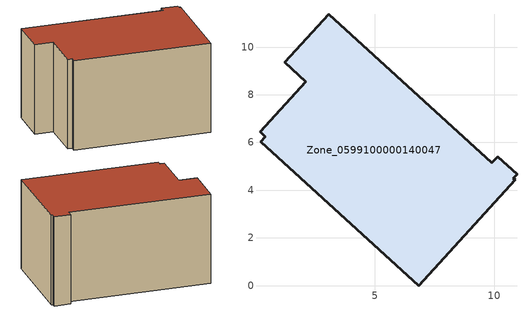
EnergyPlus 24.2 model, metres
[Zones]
Zone_0599100000140047
 floor ground (C_G): 9.91,5.14 10.16,5.41 10.96,4.67 10.8,4.51 10.89,4.43 6.84,0 0.23,6.04 0.41,6.25 0.19,6.44 2.11,8.55 1.22,9.36 3.06,11.37 z0
 wall outside (C_F): 3.06,11.37 1.22,9.36 2.11,8.55 0.19,6.44 0.41,6.25 0.23,6.04 6.84,0 10.89,4.43 10.8,4.51 10.96,4.67 10.16,5.41 9.91,5.14 3.06,11.37 z0:6.03
 roof outside (C_R): 10.16,5.41 9.91,5.14 3.06,11.37 1.22,9.36 2.11,8.55 0.19,6.44 0.41,6.25 0.23,6.04 6.84,0 10.89,4.43 10.8,4.51 10.96,4.67 z6.03
[BUILDING]
Pand.0599100000140047: North Axis=0; Terrain=City; Loads Convergence Tolerance Value=0.04; Temperature Convergence Tolerance Value=0.4; Solar Distribution=FullExterior; Maximum Number of Warmup Days=25; Minimum Number of Warmup Days=1
[Site:Location]
Rotterdam.The.Hague.AP_ZH_NLD Design_Conditions: Latitude=51.96; Longitude=4.45; Time Zone=1; Elevation=-4.5
[SITE:GROUNDTEMPERATURE:BUILDINGSURFACE]
18, 18, 18, 18, 18, 18, 18, 18, 18, 18, 18, 18
[MATERIAL] Thermal Absorptance=0.9; Solar Absorptance=0.7; Visible Absorptance=0.7
Name | Roughness | Thickness | Conductivity | Density | Specific Heat
G.TC.1975-1991 | MediumSmooth | 0.15 | 0.288461 | 540 | 1210
F.TC.1975-1991 | Rough | 0.3 | 0.230769 | 1920 | 840
R.TC.1975-1991 | MediumRough | 0.2 | 0.153846 | 1500 | 1000
[CONSTRUCTION]
C_G: G.TC.1975-1991
C_F: F.TC.1975-1991
C_R: R.TC.1975-1991
[ZONE]
Zone_0599100000140047: Type=1; Multiplier=1; Ceiling Height=Autocalculate; Volume=Autocalculate; Floor Area=autocalculate; Part of Total Floor Area=Yes
[ZONEINFILTRATION:DESIGNFLOWRATE]
Infil_Zone_0599100000140047: Zone or ZoneList or Space or SpaceList=Zone_0599100000140047; Schedule=AlwaysOn; Design Flow Rate Calculation Method=Flow/Area; Flow Rate per Floor Area=0.003; Constant Term Coefficient=1; Temperature Term Coefficient=0; Velocity Term Coefficient=0; Velocity Squared Term Coefficient=0
[HVACTEMPLATE:ZONE:IDEALLOADSAIRSYSTEM]
Zone_0599100000140047: Maximum Heating Supply Air Temperature=50; Minimum Cooling Supply Air Temperature=13; Maximum Heating Supply Air Humidity Ratio=0.0156; Minimum Cooling Supply Air Humidity Ratio=0.0077; Heating Limit=NoLimit; Cooling Limit=NoLimit; Dehumidification Control Type=ConstantSensibleHeatRatio; Cooling Sensible Heat Ratio=0.7; Dehumidification Setpoint=60; Humidification Control Type=None; Humidification Setpoint=30; Outdoor Air Method=None; Outdoor Air Flow Rate per Person=0.00944; Outdoor Air Flow Rate per Zone Floor Area=0; Outdoor Air Flow Rate per Zone=0; Demand Controlled Ventilation Type=None; Outdoor Air Economizer Type=NoEconomizer; Heat Recovery Type=None; Sensible Heat Recovery Effectiveness=0.7; Latent Heat Recovery Effectiveness=0.65
[ZONECONTROL:THERMOSTAT]
ThermostatControl_Zone_0599100000140047: Zone or ZoneList=Zone_0599100000140047; Control Type Schedule=DualSetpointControlType; Control 1=Thermostat_Zone_0599100000140047; Temperature Difference Between Cutout And Setpoint=0
[THERMOSTATSETPOINT:DUALSETPOINT]
Thermostat_Zone_0599100000140047: Heating Setpoint Temperature Schedule=HeatingSetpoint_Zone_0599100000140047; Cooling Setpoint Temperature Schedule=CoolingSetpoint_Zone_0599100000140047
[SCHEDULE:COMPACT]
HeatingSetpoint_Zone_0599100000140047: Through: 12/31, For: AllDays, Until: 24:00, 21
CoolingSetpoint_Zone_0599100000140047: Through: 12/31, For: AllDays, Until: 24:00, 24
DualSetpointControlType: Through: 12/31, For: AllDays, Until: 24:00, 4
AlwaysOn: Through: 12/31, For: AllDays, Until: 24:00, 1
